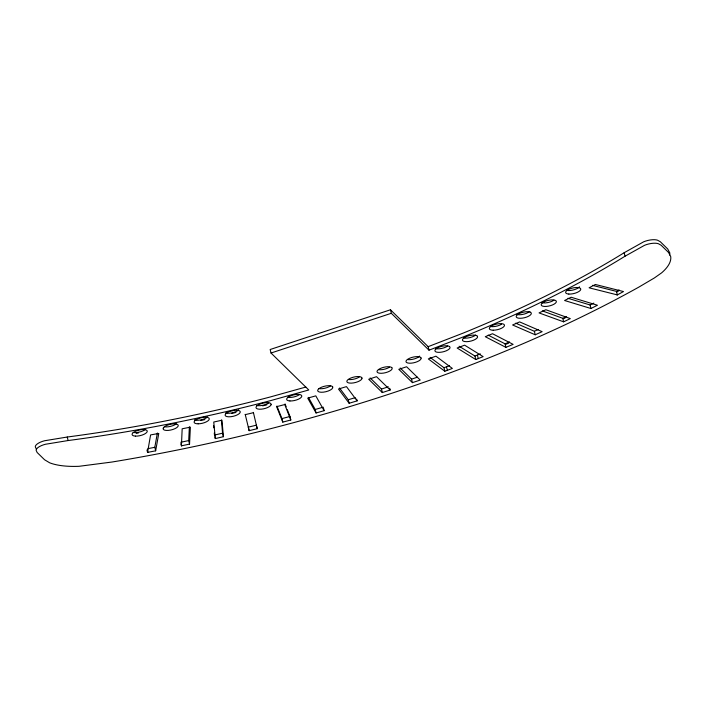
<?xml version="1.0" encoding="UTF-8"?>
<svg xmlns="http://www.w3.org/2000/svg" width="706" height="706" viewBox="0 0 706 706"><rect width="100%" height="100%" fill="white"/><g stroke="black" fill="none" stroke-linecap="round" stroke-linejoin="round"><path stroke-width="1.06" d="M181.433 445.821L182.166 428.789L190.382 427.148L189.543 444.1L181.433 445.821L181.01 444.065M189.543 444.1L188.696 440.579L189.376 426.812M669.65 255.025L669.853 252.995L667.708 248.971L660.339 241.761L657.586 240.216A10.89 3.971 -13.5 0 0 643.695 241.787L624.175 252.713A617.106 225.17 -13.5 0 1 462.995 333.17L428.154 346.664L390.462 309.775L270.169 349.505L271.016 353.026L308.769 389.977L270.91 400.54A617.106 225.17 -13.5 0 1 68.111 440.544L45.413 444.268A10.934 3.989 -13.5 0 0 36.147 450.357L37.136 452.475L44.575 459.765L49.649 462.801A67.891 24.772 -13.5 0 0 79.054 466.304L111.954 462.033A687.926 251.009 -13.5 0 0 393.057 392.845L394.177 392.474A687.926 251.009 -13.5 0 0 639.036 286.998L654.365 277.961L661.593 272.869A68.985 25.169 -13.5 0 0 670.7 256.516L668.556 252.492L661.187 245.282L658.433 243.738A10.89 3.971 -13.5 0 0 644.543 245.309L625.013 256.225A617.106 225.17 -13.5 0 1 463.833 336.691L429.001 350.185L391.309 313.296L390.462 309.775M147.554 452.387L150.59 434.914L158.779 433.449L155.655 450.825L147.554 452.387L147.13 450.631M155.655 450.825L154.808 447.304L157.385 432.999M592.422 285.339L616.497 291.393L619.127 289.954M617.079 295.046L623.495 291.552L595.387 284.483L589.078 287.801L617.335 294.905L616.497 291.393M567.951 298.267L590.101 304.983L593.817 303.121M590.94 308.504L597.452 305.239L571.145 297.252L564.571 300.5L590.94 308.504L590.101 304.983M542.305 310.878L562.779 318.309L566.6 316.482M563.617 321.83L570.316 318.618L545.87 309.74L539.049 312.908L563.617 321.83L562.779 318.309M515.68 323.171L534.371 331.264L538.334 329.481M535.219 334.785L542.146 331.661L519.642 321.91L512.591 324.981L535.219 334.785L534.371 331.264M488.173 335.121L505.037 343.831L509.573 341.969M505.884 347.352L513.13 344.369L492.523 333.726L485.269 336.7L505.884 347.352L505.037 343.831M459.094 346.231L474.935 356.027L480.336 353.891M478.244 358.595L483.142 356.627L464.601 345.163L457.144 348.023L475.782 359.548L478.244 358.595L477.397 355.083M430.069 357.351L443.977 367.72L449.51 365.673M447.339 370.332L452.361 368.426L435.937 356.177L428.313 358.922L444.815 371.241L447.339 370.332L446.492 366.811M271.016 353.026L391.309 313.296M370.147 377.966L381.478 389.059L388.318 386.8M400.214 368.029L411.554 379.131L417.414 377.189M390.144 389.994L376.536 376.677L368.717 379.263L382.325 392.58L390.144 389.994L389.721 388.238M412.401 382.643L420.22 380.066L406.612 366.749L398.793 369.326L412.401 382.643L411.554 379.131M339.524 388.018L348.279 399.746L355.259 397.646M357.104 400.867L346.469 386.614L338.492 389.015L349.126 403.267L357.104 400.867L356.68 399.102M308.443 397.39L315.22 409.462L323.269 407.168M324.116 410.68L315.794 395.854L307.719 398.122L316.067 412.984L324.116 410.68L323.48 408.042M305.822 387.047L270.063 397.028A617.106 225.17 -13.5 0 1 67.264 437.023L44.575 440.747A10.934 3.989 -13.5 0 0 35.3 446.836L36.288 448.963M276.928 406.047L281.95 418.596L289.963 416.478L290.81 419.999L282.797 422.117L276.62 406.674L284.756 404.556L290.81 419.999M245.203 414.334L249.147 430.669L257.213 428.692L253.366 412.375M245.264 414.643L253.454 412.683M221.41 419.999L222.575 433.175L214.492 435.064L214.289 432.99M215.33 438.576L223.423 436.687L221.966 420.22L213.75 422.029L215.33 438.576L214.915 436.82M180.833 442.256L188.696 440.579M147.925 448.637L154.808 447.304M516.721 314.391L517.639 314.647A7.775 2.833 -13.5 0 0 529.544 311.514M285.047 403.929L286.186 406.832M287.316 409.727L289.963 416.478M624.175 252.713L625.013 256.225M474.935 356.027L475.782 359.548M443.977 367.72L444.815 371.241M428.154 346.664L429.001 350.185M381.478 389.059L382.325 392.58M348.279 399.746L349.126 403.267M315.22 409.462L316.067 412.984M281.95 418.596L282.797 422.117M257.213 428.692L256.375 425.18L248.309 427.148L249.147 430.669M222.575 433.175L223.423 436.687M181.045 443.139L181.671 445.777M147.157 449.704L147.792 452.343M67.264 437.023L68.111 440.544M213.6 425.753L213.794 427.818M553.919 300.209A7.775 2.833 -13.5 0 1 541.881 302.653M501.507 324.283A7.775 2.833 -13.5 0 1 490.785 326.56M447.595 346.108A7.775 2.833 -13.5 0 1 435.567 348.552M389.377 367.27A7.775 2.833 -13.5 0 1 378.672 369.688M330.655 385.794A7.775 2.833 -13.5 0 1 318.635 388.529M268.774 402.914A7.775 2.833 -13.5 0 1 256.737 405.429M207.555 416.99A7.775 2.833 -13.5 0 1 194.424 419.867M145.109 429.645A7.775 2.833 -13.5 0 1 133.099 432.399M176.323 423.794A7.775 2.833 -13.5 0 1 164.357 426.777M238.725 409.815A7.775 2.833 -13.5 0 1 225.629 412.948M299.644 394.495A7.775 2.833 -13.5 0 1 287.624 397.24M359.213 377.101A7.775 2.833 -13.5 0 1 348.499 379.528M419.682 356.098A7.775 2.833 -13.5 0 1 408.024 359.654M475.597 335.085A7.775 2.833 -13.5 0 1 463.613 337.998M579.476 286.804A7.775 2.833 -13.5 0 1 566.539 290.342M618.482 290.996A680.549 248.318 -13.5 0 1 616.603 292.002M565.347 317.806A680.549 248.318 -13.5 0 1 563.388 318.733M508.549 343.187A680.549 248.318 -13.5 0 1 505.487 344.466M266.921 404.794A680.584 248.327 -13.5 0 1 262.658 405.879M235.954 412.463A680.584 248.327 -13.5 0 1 231.674 413.478M204.881 419.602A680.584 248.327 -13.5 0 1 200.592 420.547M138.341 433.016A680.584 248.327 -13.5 0 1 136.196 433.405M163.386 427.854L163.086 428.666A7.775 2.833 -13.5 0 0 170.525 430.086A7.775 2.833 -13.5 0 0 178.256 425.647L178.036 424.933A7.775 2.833 -13.5 0 0 170.817 424.218A7.775 2.833 -13.5 0 0 163.386 427.854M544.229 301.789L542.826 302.609A7.775 2.833 -13.5 0 0 541.758 305.707L542.729 306.166A7.775 2.833 -13.5 0 0 552.516 304.93A7.775 2.833 -13.5 0 0 555.834 300.632L554.854 300.174A7.775 2.833 -13.5 0 0 545.967 301.056L544.229 301.789M232.053 410.777L230.112 411.324A7.775 2.833 -13.5 0 0 226.882 416.584A7.775 2.833 -13.5 0 0 239.263 413.619A7.775 2.833 -13.5 0 0 234.03 410.389L232.053 410.777M530.268 312.149L529.041 311.814A7.775 2.833 -13.5 0 0 519.051 313.685A7.775 2.833 -13.5 0 0 517.251 317.824L518.478 318.168A7.775 2.833 -13.5 0 0 528.467 316.288A7.775 2.833 -13.5 0 0 530.268 312.149M476.718 335.641L475.57 335.262A7.775 2.833 -13.5 0 0 466.463 336.55A7.775 2.833 -13.5 0 0 462.615 340.566L463.312 341.13A7.775 2.833 -13.5 0 0 473.558 340.221A7.775 2.833 -13.5 0 0 476.718 335.641M449.51 346.531L448.539 346.072A7.775 2.833 -13.5 0 0 438.753 347.308A7.775 2.833 -13.5 0 0 435.434 351.606L436.405 352.065A7.775 2.833 -13.5 0 0 446.201 350.829A7.775 2.833 -13.5 0 0 449.51 346.531M391.812 367.614L390.965 367.111A7.775 2.833 -13.5 0 0 381.346 368.047A7.775 2.833 -13.5 0 0 377.383 372.389L378.231 372.892A7.775 2.833 -13.5 0 0 387.85 371.956A7.775 2.833 -13.5 0 0 391.812 367.614M332.685 386.888L332.058 386.297A7.775 2.833 -13.5 0 0 319.359 388.344A7.775 2.833 -13.5 0 0 323.357 392.165A7.775 2.833 -13.5 0 0 332.685 386.888M421.076 358.013L420.582 357.377A7.775 2.833 -13.5 0 0 411.66 357.492A7.775 2.833 -13.5 0 0 406.021 361.825L406.515 362.452A7.775 2.833 -13.5 0 0 415.437 362.346A7.775 2.833 -13.5 0 0 421.076 358.013M362.001 378.125L361.64 377.454A7.775 2.833 -13.5 0 0 353.053 377.26A7.775 2.833 -13.5 0 0 346.849 381.549L347.211 382.22A7.775 2.833 -13.5 0 0 355.798 382.414A7.775 2.833 -13.5 0 0 362.001 378.125M271.095 404.732L271.078 403.973A7.775 2.833 -13.5 0 0 263.514 403.029A7.775 2.833 -13.5 0 0 256.04 407.124L256.057 407.874A7.775 2.833 -13.5 0 0 263.62 408.818A7.775 2.833 -13.5 0 0 271.095 404.732M135.42 436.114A7.775 2.833 -13.5 0 0 147.245 431.472A7.775 2.833 -13.5 0 0 136.364 430.898A7.775 2.833 -13.5 0 0 135.42 436.114M198.139 423.821A7.775 2.833 -13.5 0 0 209.285 418.861A7.775 2.833 -13.5 0 0 197.698 418.879A7.775 2.833 -13.5 0 0 198.139 423.821M289.954 400.955A7.775 2.833 -13.5 0 0 301.789 396.331A7.775 2.833 -13.5 0 0 290.925 395.739A7.775 2.833 -13.5 0 0 289.954 400.955M493.22 330.205A7.775 2.833 -13.5 0 0 504.49 325.289A7.775 2.833 -13.5 0 0 493.009 325.219A7.775 2.833 -13.5 0 0 493.22 330.205M568.842 294.067A7.775 2.833 -13.5 0 0 580.756 289.486A7.775 2.833 -13.5 0 0 570.007 288.816A7.775 2.833 -13.5 0 0 568.842 294.067"/></g></svg>
